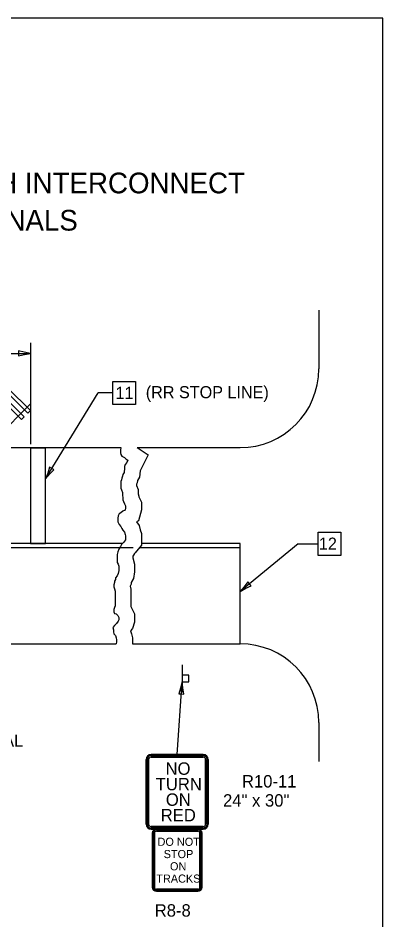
# Model space of a CAD drawing. Extents: x 2261432 to 2263976, y -3124040 to -3123640.
# Drawn here: x 2263891.3 to 2263975.8, y -3123848.8 to -3123639.7 of the extents above; entities that cross this region are included whole.
import ezdxf

# ---------------------------------------------------------------- set-up
doc = ezdxf.new("R2010")
doc.units = 0
for name, color, linetype in [('Default', 7, 'Continuous'), ('RD_Pr_Roadway_Dimensions', 7, 'Continuous'), ('RD_Pr_Roadway_Items', 7, 'Continuous'), ('RD_Pr_Roadway_Notes', 7, 'Continuous'), ('ST_Pr_Sign', 7, 'Continuous')]:
    doc.layers.add(name, color=color, linetype=linetype)

msp = doc.modelspace()

# ---------------------------------------------------------------- linework, layer by layer
at = {"layer": 'Default'}
msp.add_lwpolyline([(2263345.82, -3124039.7), (2263975.82, -3124039.7), (2263975.82, -3123639.7), (2263345.82, -3123639.7)], close=True, dxfattribs=at)
at = {"layer": 'RD_Pr_Roadway_Dimensions'}
for p, q in [((2263894.16, -3123714.99), (2263894.16, -3123738.51)), ((2263885.4, -3123717.44), (2263894.16, -3123717.44))]:
    msp.add_line(p, q, dxfattribs=at)
msp.add_lwpolyline([(2263891.36, -3123716.85), (2263891.36, -3123717.44), (2263891.36, -3123718.02), (2263892.76, -3123717.68), (2263894.16, -3123717.44), (2263892.67, -3123717.17)], close=True, dxfattribs=at)
at = {"layer": 'RD_Pr_Roadway_Items'}
for p, q in [((2263960.97, -3123707.39), (2263960.97, -3123721.03)), ((2263894.2, -3123729.16), (2263883.87, -3123739.49)), ((2263885.4, -3123739.27), (2263915.1, -3123739.27)), ((2263918.88, -3123739.27), (2263942.72, -3123739.27)), ((2263804.8, -3123762.39), (2263917.97, -3123762.39)), ((2263804.8, -3123762.39), (2263917.97, -3123762.39)), ((2263914.79, -3123762.53), (2263860.83, -3123762.53)), ((2263915.45, -3123761.5), (2263861.86, -3123761.5)), ((2263942.72, -3123762.53), (2263919.36, -3123762.53)), ((2263942.72, -3123761.5), (2263919.86, -3123761.5)), ((2263942.72, -3123784.75), (2263942.72, -3123761.5)), ((2263839.93, -3123784.75), (2263914.01, -3123784.75)), ((2263917.77, -3123784.75), (2263942.72, -3123784.75)), ((2263929.29, -3123789.61), (2263929.29, -3123795.94)), ((2263960.97, -3123803), (2263960.97, -3123812.05))]:
    msp.add_line(p, q, dxfattribs=at)
for points in [[(2263893.53, -3123731.29), (2263894.14, -3123730.68), (2263888.91, -3123725.46), (2263888.31, -3123726.06)], [(2263892.07, -3123732.75), (2263892.67, -3123732.15), (2263887.44, -3123726.92), (2263886.84, -3123727.53)], [(2263894.16, -3123761.51), (2263897.63, -3123761.51), (2263897.63, -3123739.42), (2263894.16, -3123739.42)], [(2263930.87, -3123791.99), (2263929.29, -3123791.99), (2263929.29, -3123793.57), (2263930.87, -3123793.57)]]:
    msp.add_lwpolyline(points, close=True, dxfattribs=at)
for points in [[(2263915.1, -3123739.27), (2263914.98, -3123739.87), (2263914.98, -3123740.49), (2263915.1, -3123740.86), (2263915.35, -3123741.23), (2263915.96, -3123741.59), (2263916.33, -3123741.96), (2263916.7, -3123742.21), (2263916.45, -3123742.7), (2263916.08, -3123743.19), (2263915.96, -3123743.68), (2263915.96, -3123744.05), (2263915.84, -3123745.03), (2263915.59, -3123745.52), (2263915.47, -3123745.89), (2263915.35, -3123746.38), (2263915.22, -3123746.75), (2263915.1, -3123747.12), (2263915.1, -3123747.49), (2263915.1, -3123747.85), (2263915.1, -3123748.22), (2263915.1, -3123748.71), (2263915.22, -3123749.08), (2263915.47, -3123749.7), (2263915.47, -3123750.31), (2263915.59, -3123750.92), (2263915.59, -3123751.41), (2263915.72, -3123751.78), (2263915.96, -3123752.27), (2263916.21, -3123752.76), (2263916.21, -3123753.26), (2263916.08, -3123753.75), (2263915.59, -3123753.99), (2263915.1, -3123754.36), (2263914.73, -3123754.61), (2263914.49, -3123755.1), (2263914.37, -3123755.59), (2263914.37, -3123755.96), (2263914.37, -3123756.45), (2263914.73, -3123757.06), (2263915.1, -3123757.55), (2263915.35, -3123758.04), (2263915.59, -3123758.41), (2263915.96, -3123758.9), (2263916.08, -3123759.39), (2263916.21, -3123759.76), (2263916.21, -3123760.13), (2263916.21, -3123760.62), (2263915.72, -3123761.24), (2263915.22, -3123761.73), (2263914.98, -3123762.22), (2263914.61, -3123762.83), (2263914.37, -3123763.44), (2263914.24, -3123764.06), (2263914.24, -3123764.43), (2263914.24, -3123764.92), (2263914.24, -3123765.29), (2263914.24, -3123765.9), (2263914.49, -3123766.27), (2263914.61, -3123766.76), (2263914.61, -3123767.25), (2263914.61, -3123767.74), (2263914.49, -3123768.48), (2263914.24, -3123768.97), (2263913.87, -3123769.46), (2263913.87, -3123769.83), (2263913.63, -3123770.2), (2263913.63, -3123770.57), (2263913.51, -3123771.06), (2263913.51, -3123771.55), (2263913.63, -3123772.04), (2263913.75, -3123772.53), (2263913.75, -3123772.9), (2263913.75, -3123773.39), (2263913.75, -3123774), (2263913.75, -3123774.62), (2263913.75, -3123774.98), (2263913.75, -3123775.48), (2263913.75, -3123775.97), (2263913.63, -3123776.33), (2263913.51, -3123776.83), (2263913.51, -3123777.32), (2263913.63, -3123777.69), (2263914, -3123777.81), (2263914.37, -3123778.18), (2263914.61, -3123778.67), (2263914.61, -3123779.16), (2263914.49, -3123779.53), (2263914.12, -3123780.02), (2263913.63, -3123780.51), (2263913.26, -3123781), (2263913.38, -3123781.49), (2263913.38, -3123781.98), (2263913.51, -3123782.47), (2263913.87, -3123782.84), (2263914, -3123783.33), (2263914.12, -3123783.82), (2263914.12, -3123784.31), (2263914.01, -3123784.75)], [(2263918.88, -3123739.27), (2263921.4, -3123740.96), (2263919.57, -3123744.62), (2263919.57, -3123744.63), (2263919.38, -3123746.1), (2263918.97, -3123746.92), (2263918.85, -3123747.4), (2263918.75, -3123747.71), (2263918.75, -3123747.85), (2263918.75, -3123748.07), (2263919.12, -3123748.99), (2263919.12, -3123749.95), (2263919.24, -3123750.56), (2263919.24, -3123750.68), (2263919.86, -3123751.9), (2263919.86, -3123753.7), (2263919.22, -3123756.26), (2263918.73, -3123756.51), (2263919.32, -3123757.3), (2263919.59, -3123758.37), (2263919.86, -3123759.17), (2263919.86, -3123760.13), (2263919.86, -3123761.9), (2263918.44, -3123763.67), (2263918.22, -3123763.89), (2263918.18, -3123763.97), (2263917.89, -3123764.46), (2263917.89, -3123764.84), (2263918.26, -3123766.31), (2263918.26, -3123767.25), (2263918.26, -3123768.04), (2263918, -3123769.62), (2263917.52, -3123770.57), (2263917.52, -3123770.93), (2263917.23, -3123771.38), (2263917.4, -3123772.08), (2263917.4, -3123772.9), (2263917.4, -3123773.39), (2263917.4, -3123774), (2263917.4, -3123774.62), (2263917.4, -3123774.98), (2263917.4, -3123775.48), (2263917.4, -3123776.09), (2263918.26, -3123777.81), (2263918.26, -3123779.75), (2263917.76, -3123781.24), (2263917.37, -3123781.77), (2263917.54, -3123782.45), (2263917.77, -3123783.37), (2263917.77, -3123784.75)]]:
    msp.add_lwpolyline(points, dxfattribs=at)
for centre, start, end in [((2263942.72, -3123721.03), 270, 0), ((2263942.72, -3123803), 0, 90)]:
    msp.add_arc(centre, 18.25, start, end, dxfattribs=at)
at = {"layer": 'RD_Pr_Roadway_Notes'}
for p, q in [((2263897.63, -3123746.52), (2263909.85, -3123726.61)), ((2263913.26, -3123726.61), (2263909.85, -3123726.61)), ((2263956.15, -3123761.56), (2263942.72, -3123772.61)), ((2263956.15, -3123761.56), (2263960.79, -3123761.56)), ((2263928.14, -3123810.43), (2263929.29, -3123793.57))]:
    msp.add_line(p, q, dxfattribs=at)
for points in [[(2263913.26, -3123723.92), (2263918.52, -3123723.92), (2263918.52, -3123729.29), (2263913.26, -3123729.29)], [(2263899.59, -3123744.45), (2263899.09, -3123744.14), (2263898.59, -3123743.83), (2263898.15, -3123745.2), (2263897.63, -3123746.52), (2263898.64, -3123745.39)], [(2263960.79, -3123758.88), (2263966.05, -3123758.88), (2263966.05, -3123764.25), (2263960.79, -3123764.25)], [(2263945.25, -3123771.28), (2263944.88, -3123770.83), (2263944.51, -3123770.38), (2263943.65, -3123771.53), (2263942.72, -3123772.61), (2263944.04, -3123771.87)], [(2263928.51, -3123796.32), (2263929.1, -3123796.36), (2263929.68, -3123796.4), (2263929.43, -3123794.98), (2263929.29, -3123793.57), (2263928.91, -3123795.04)]]:
    msp.add_lwpolyline(points, close=True, dxfattribs=at)
at = {"layer": 'ST_Pr_Sign'}
for p, q in [((2263922.14, -3123810.43), (2263928.14, -3123810.43)), ((2263928.14, -3123810.43), (2263922.14, -3123810.43)), ((2263922.14, -3123810.66), (2263934.14, -3123810.66)), ((2263934.14, -3123811), (2263922.14, -3123811)), ((2263928.14, -3123810.43), (2263934.14, -3123810.43)), ((2263934.14, -3123810.43), (2263928.14, -3123810.43)), ((2263920.94, -3123826.55), (2263920.94, -3123811.58)), ((2263920.94, -3123811.58), (2263920.94, -3123826.55)), ((2263921.18, -3123826.55), (2263921.18, -3123811.58)), ((2263921.54, -3123811.58), (2263921.54, -3123826.55)), ((2263934.74, -3123826.55), (2263934.74, -3123811.58)), ((2263935.1, -3123811.58), (2263935.1, -3123826.55)), ((2263935.34, -3123811.58), (2263935.34, -3123826.55)), ((2263935.34, -3123826.55), (2263935.34, -3123811.58)), ((2263922.14, -3123827.13), (2263934.14, -3123827.13)), ((2263934.14, -3123827.48), (2263922.14, -3123827.48)), ((2263934.14, -3123827.71), (2263922.14, -3123827.71)), ((2263922.14, -3123827.71), (2263934.14, -3123827.71)), ((2263932.94, -3123827.71), (2263923.34, -3123827.71)), ((2263932.94, -3123827.71), (2263923.34, -3123827.71)), ((2263923.34, -3123827.9), (2263932.94, -3123827.9)), ((2263922.38, -3123828.67), (2263922.38, -3123841.15)), ((2263922.38, -3123828.67), (2263922.38, -3123841.15)), ((2263922.57, -3123841.15), (2263922.57, -3123828.67)), ((2263922.86, -3123828.67), (2263922.86, -3123841.15)), ((2263932.94, -3123828.19), (2263923.34, -3123828.19)), ((2263933.42, -3123841.15), (2263933.42, -3123828.67)), ((2263933.71, -3123828.67), (2263933.71, -3123841.15)), ((2263933.9, -3123841.15), (2263933.9, -3123828.67)), ((2263933.9, -3123841.15), (2263933.9, -3123828.67)), ((2263923.34, -3123841.63), (2263928.14, -3123841.63)), ((2263923.34, -3123842.11), (2263928.14, -3123842.11)), ((2263923.34, -3123842.11), (2263928.14, -3123842.11)), ((2263928.14, -3123841.63), (2263932.94, -3123841.63)), ((2263928.14, -3123842.11), (2263932.94, -3123842.11)), ((2263928.14, -3123842.11), (2263932.94, -3123842.11))]:
    msp.add_line(p, q, dxfattribs=at)
for points in [[(2263934.14, -3123810.66), (2263922.14, -3123810.66)], [(2263922.14, -3123811), (2263934.14, -3123811)], [(2263921.18, -3123811.58), (2263921.18, -3123826.55)], [(2263921.54, -3123826.55), (2263921.54, -3123811.58)], [(2263934.74, -3123811.58), (2263934.74, -3123826.55)], [(2263935.1, -3123826.55), (2263935.1, -3123811.58)], [(2263934.14, -3123827.13), (2263922.14, -3123827.13)], [(2263922.14, -3123827.48), (2263934.14, -3123827.48)], [(2263932.94, -3123827.9), (2263923.34, -3123827.9)], [(2263922.57, -3123828.67), (2263922.57, -3123841.15)], [(2263922.86, -3123841.15), (2263922.86, -3123828.67)], [(2263923.34, -3123828.19), (2263932.94, -3123828.19)], [(2263933.42, -3123828.67), (2263933.42, -3123841.15)], [(2263933.71, -3123841.15), (2263933.71, -3123828.67)], [(2263928.14, -3123841.63), (2263923.34, -3123841.63)], [(2263923.34, -3123841.91), (2263928.14, -3123841.91), (2263932.94, -3123841.91)], [(2263932.94, -3123841.91), (2263928.14, -3123841.91), (2263923.34, -3123841.91)], [(2263932.94, -3123841.63), (2263928.14, -3123841.63)]]:
    msp.add_lwpolyline(points, dxfattribs=at)
for centre, radius, start, end in [((2263923.34, -3123828.67), 0.96, 90, 180), ((2263923.34, -3123828.67), 0.96, 90, 180), ((2263923.34, -3123828.67), 0.768, 90, 180), ((2263923.34, -3123828.67), 0.768, 90, 180), ((2263932.94, -3123828.67), 0.96, 0, 90), ((2263932.94, -3123828.67), 0.96, 0, 90), ((2263932.94, -3123828.67), 0.768, 0, 90), ((2263932.94, -3123828.67), 0.768, 0, 90), ((2263923.34, -3123828.67), 0.48, 90, 180), ((2263923.34, -3123828.67), 0.48, 90, 180), ((2263932.94, -3123828.67), 0.48, 0, 90), ((2263932.94, -3123828.67), 0.48, 0, 90), ((2263923.34, -3123841.15), 0.96, 180, 270), ((2263923.34, -3123841.15), 0.96, 180, 270), ((2263923.34, -3123841.15), 0.768, 180, 270), ((2263923.34, -3123841.15), 0.768, 180, 270), ((2263923.34, -3123841.15), 0.48, 180, 270), ((2263923.34, -3123841.15), 0.48, 180, 270), ((2263932.94, -3123841.15), 0.96, 270, 360), ((2263932.94, -3123841.15), 0.768, 270, 360), ((2263932.94, -3123841.15), 0.48, 270, 360), ((2263932.94, -3123841.15), 0.96, 270, 360), ((2263932.94, -3123841.15), 0.768, 270, 360), ((2263932.94, -3123841.15), 0.48, 270, 360)]:
    msp.add_arc(centre, radius, start, end, dxfattribs=at)
for centre, major_axis, start_param, end_param in [((2263922.14, -3123811.58), (-1.2, 0), 4.712389, 6.283185), ((2263922.14, -3123811.58), (-1.2, 0), 4.712389, 6.283185), ((2263922.14, -3123811.58), (-0.96, 0), 4.712389, 6.283185), ((2263922.14, -3123811.58), (-0.96, 0), 4.712389, 6.283185), ((2263922.14, -3123811.58), (-0.6, 0), 4.712389, 6.283185), ((2263922.14, -3123811.58), (-0.6, 0), 4.712389, 6.283185), ((2263934.14, -3123811.58), (-1.2, 0), 3.141593, 4.712389), ((2263934.14, -3123811.58), (-1.2, 0), 3.141593, 4.712389), ((2263934.14, -3123811.58), (-0.96, 0), 3.141593, 4.712389), ((2263934.14, -3123811.58), (-0.96, 0), 3.141593, 4.712389), ((2263934.14, -3123811.58), (-0.6, 0), 3.141593, 4.712389), ((2263934.14, -3123811.58), (-0.6, 0), 3.141593, 4.712389), ((2263922.14, -3123826.55), (1.2, 0), 3.141593, 4.712389), ((2263922.14, -3123826.55), (1.2, 0), 3.141593, 4.712389), ((2263922.14, -3123826.55), (0.96, 0), 3.141593, 4.712389), ((2263922.14, -3123826.55), (0.96, 0), 3.141593, 4.712389), ((2263922.14, -3123826.55), (0.6, 0), 3.141593, 4.712389), ((2263922.14, -3123826.55), (0.6, 0), 3.141593, 4.712389), ((2263934.14, -3123826.55), (1.2, 0), 4.712389, 6.283185), ((2263934.14, -3123826.55), (0.96, 0), 4.712389, 6.283185), ((2263934.14, -3123826.55), (0.6, 0), 4.712389, 6.283185), ((2263934.14, -3123826.55), (1.2, 0), 4.712389, 6.283185), ((2263934.14, -3123826.55), (0.96, 0), 4.712389, 6.283185), ((2263934.14, -3123826.55), (0.6, 0), 4.712389, 6.283185)]:
    msp.add_ellipse(centre, major_axis=major_axis, ratio=0.96, start_param=start_param, end_param=end_param, dxfattribs=at)

# ---------------------------------------------------------------- texts
at = {"layer": 'RD_Pr_Roadway_Notes'}
for s, height, p in [('RAILROAD CROSSING WITH INTERCONNECT', 4.8, (2263804.06, -3123680.33)), ('AND PRE-SIGNALS', 4.8, (2263846.63, -3123688.97)), ('11', 2.808, (2263913.85, -3123727.98)), ('(RR STOP LINE)', 2.8, (2263920.87, -3123727.82)), ('12', 2.808, (2263960.97, -3123762.94)), ('NEAR-SIDE TRAFFIC SIGNAL', 2.8, (2263840.44, -3123808.59))]:
    msp.add_text(s, height=height, dxfattribs=at).set_placement(p)
at = {"layer": 'ST_Pr_Sign'}
for s, height, p in [('NO', 2.88, (2263925.45, -3123815.11)), ('R10-11', 2.88, (2263943.15, -3123818.06)), ('TURN', 2.88, (2263923.17, -3123818.71)), ('ON', 2.88, (2263925.52, -3123822.31)), ('24" x 30"', 2.88, (2263938.77, -3123822.49)), ('RED', 2.88, (2263924.34, -3123825.91)), ('DO NOT', 1.886, (2263923.6, -3123831.58)), ('STOP', 1.886, (2263925.02, -3123834.43)), ('ON', 1.886, (2263926.48, -3123837.27)), ('TRACKS', 1.886, (2263923.31, -3123840.12)), ('R8-8', 2.88, (2263922.95, -3123847.99))]:
    msp.add_text(s, height=height, dxfattribs=at).set_placement(p)

doc.saveas('drawing.dxf')
